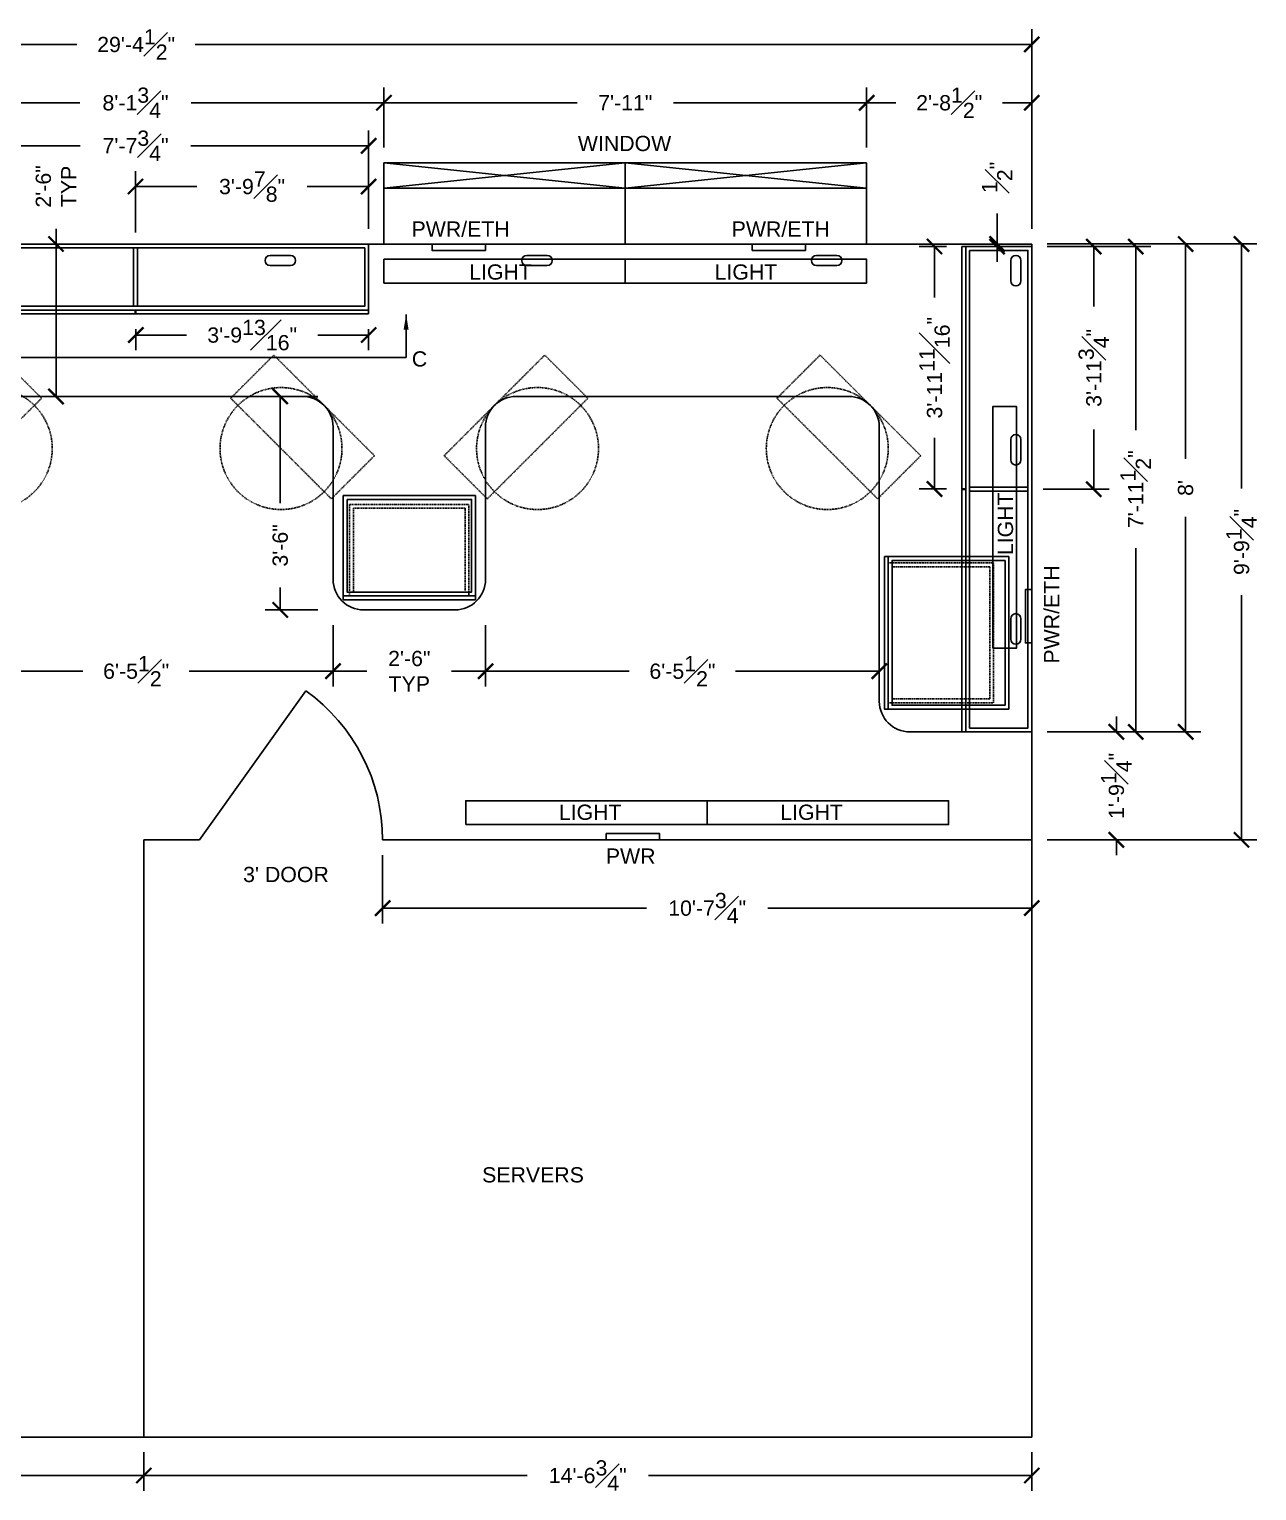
# Model space of a CAD drawing. Header units: inches. Extents: x -279 to 1033, y -836 to 289.
# Drawn here: x 670.6 to 912.2, y 1.3 to 288.9 of the extents above; entities that cross this region are included whole.
import ezdxf

# ---------------------------------------------------------------- set-up
doc = ezdxf.new("R2010")
doc.units = ezdxf.units.IN
doc.header["$LTSCALE"] = 0.5
doc.header["$MEASUREMENT"] = 0
doc.header["$PDMODE"] = 34
doc.linetypes.add('HIDDEN', pattern=[0.375, 0.25, -0.125])
doc.layers.get('0').update_dxf_attribs({"color": 1})
for name, color, linetype in [('Book Shelv', 111, 'Continuous'), ('Cabinets', 40, 'Continuous'), ('Cabinets_Hid', 160, 'HIDDEN'), ('Dim', 33, 'Continuous'), ('Hid', 3, 'HIDDEN'), ('Main', 9, 'Continuous'), ('Text', 30, 'Continuous')]:
    doc.layers.add(name, color=color, linetype=linetype)
doc.styles.add('Arial', font='ARIAL.TTF')
doc.styles.get("Standard").update_dxf_attribs({"font": 'simplex.shx'})
doc.dimstyles.get("Standard").update_dxf_attribs({"dimtxt": 0.18, "dimasz": 0.18, "dimexe": 0.0625, "dimexo": 0.0625, "dimgap": 0.09, "dimtad": 0, "dimtih": 1, "dimtoh": 1, "dimdec": 4, "dimzin": 0, "dimdsep": 46, "dimtxsty": 'Standard', "dimcen": 0.09, "dimclrt": 92, "dimadec": 0, "dimazin": 0, "dimtfac": 1, "dimtdec": 4, "dimtofl": 0, "dimtmove": 0, "dimatfit": 3, "dimfxl": 0, "dimtolj": 1, "dimtzin": 0, "dimarcsym": 0})

# ---------------------------------------------------------------- blocks, each defined once
blk = doc.blocks.new('_ArchTick')
at = {"color": 0, "linetype": 'ByBlock', "const_width": 0.15}
blk.add_lwpolyline([(-0.5, -0.5), (0.5, 0.5)], dxfattribs=at)
blk = doc.blocks.new('*D1')
at = {"layer": 'Defpoints', "color": 0}
for p in [(867.94, 285.87), (515.44, 246.61), (867.94, 246.61)]:
    blk.add_point(p, dxfattribs=at)
at = {"layer": 'Dim', "color": 0, "lineweight": -2}
for p, q in [((515.44, 249.61), (515.44, 288.87)), ((867.94, 249.61), (867.94, 288.87)), ((515.44, 285.87), (680.04, 285.87)), ((867.94, 285.87), (703.33, 285.87))]:
    blk.add_line(p, q, dxfattribs=at)
at = {"layer": 'Dim', "color": 0, "lineweight": -2, "xscale": 3, "yscale": 3, "zscale": 3, "rotation": 180}
blk.add_blockref('_ArchTick', (515.44, 285.87), dxfattribs=at)
at = {"layer": 'Dim', "color": 0, "lineweight": -2, "xscale": 3, "yscale": 3, "zscale": 3}
blk.add_blockref('_ArchTick', (867.94, 285.87), dxfattribs=at)
at = {"layer": 'Dim', "color": 92, "insert": (691.69, 285.87), "char_height": 3, "attachment_point": 5, "style": 'Arial'}
blk.add_mtext('\\A1;29\'-4{\\H1.000000x;\\S1#2;}"', dxfattribs=at)
blk = doc.blocks.new('*D3')
at = {"layer": 'Defpoints', "color": 0}
for p in [(867.94, 246.61), (867.94, 129.36), (909.21, 129.36)]:
    blk.add_point(p, dxfattribs=at)
at = {"layer": 'Dim', "color": 0, "lineweight": -2}
for p, q in [((870.94, 246.61), (912.21, 246.61)), ((909.21, 246.61), (909.21, 198.48)), ((909.21, 129.36), (909.21, 177.48)), ((870.94, 129.36), (912.21, 129.36))]:
    blk.add_line(p, q, dxfattribs=at)
at = {"layer": 'Dim', "color": 0, "lineweight": -2, "xscale": 3, "yscale": 3, "zscale": 3}
for p, rotation in [((909.21, 246.61), 90), ((909.21, 129.36), 270)]:
    blk.add_blockref('_ArchTick', p, dxfattribs=dict(at, rotation=rotation))
at = {"layer": 'Dim', "color": 92, "insert": (909.21, 187.98), "char_height": 3, "attachment_point": 5, "rotation": 90, "style": 'Arial'}
blk.add_mtext('\\A1;9\'-9{\\H1.000000x;\\S1#4;}"', dxfattribs=at)
blk = doc.blocks.new('*D4')
at = {"layer": 'Defpoints', "color": 0}
for p in [(515.44, 11.86), (693.19, 11.86), (515.44, 4.28)]:
    blk.add_point(p, dxfattribs=at)
at = {"layer": 'Dim', "color": 0, "lineweight": -2}
for p, q in [((515.44, 8.86), (515.44, 1.28)), ((693.19, 8.86), (693.19, 1.28)), ((515.44, 4.28), (592.36, 4.28)), ((693.19, 4.28), (616.26, 4.28))]:
    blk.add_line(p, q, dxfattribs=at)
at = {"layer": 'Dim', "color": 0, "lineweight": -2, "xscale": 3, "yscale": 3, "zscale": 3, "rotation": 180}
blk.add_blockref('_ArchTick', (515.44, 4.28), dxfattribs=at)
at = {"layer": 'Dim', "color": 0, "lineweight": -2, "xscale": 3, "yscale": 3, "zscale": 3}
blk.add_blockref('_ArchTick', (693.19, 4.28), dxfattribs=at)
at = {"layer": 'Dim', "color": 92, "insert": (604.31, 4.28), "char_height": 3, "attachment_point": 5, "style": 'Arial'}
blk.add_mtext('\\A1;14\'-9{\\H1.000000x;\\S3#4;}"', dxfattribs=at)
blk = doc.blocks.new('*D7')
at = {"layer": 'Defpoints', "color": 0}
for p in [(740.19, 129.36), (867.94, 129.36), (740.19, 115.93)]:
    blk.add_point(p, dxfattribs=at)
at = {"layer": 'Dim', "color": 0, "lineweight": -2}
for p, q in [((740.19, 126.36), (740.19, 112.93)), ((867.94, 126.36), (867.94, 112.93)), ((740.19, 115.93), (792.11, 115.93)), ((867.94, 115.93), (816.01, 115.93))]:
    blk.add_line(p, q, dxfattribs=at)
at = {"layer": 'Dim', "color": 0, "lineweight": -2, "xscale": 3, "yscale": 3, "zscale": 3, "rotation": 180}
blk.add_blockref('_ArchTick', (740.19, 115.93), dxfattribs=at)
at = {"layer": 'Dim', "color": 0, "lineweight": -2, "xscale": 3, "yscale": 3, "zscale": 3}
blk.add_blockref('_ArchTick', (867.94, 115.93), dxfattribs=at)
at = {"layer": 'Dim', "color": 92, "insert": (804.06, 115.93), "char_height": 3, "attachment_point": 5, "style": 'Arial'}
blk.add_mtext('\\A1;10\'-7{\\H1.000000x;\\S3#4;}"', dxfattribs=at)
blk = doc.blocks.new('*D8')
at = {"layer": 'Defpoints', "color": 0}
for p in [(693.19, 11.86), (867.94, 11.86), (693.19, 4.28)]:
    blk.add_point(p, dxfattribs=at)
at = {"layer": 'Dim', "color": 0, "lineweight": -2}
for p, q in [((693.19, 8.86), (693.19, 1.28)), ((867.94, 8.86), (867.94, 1.28)), ((693.19, 4.28), (768.61, 4.28)), ((867.94, 4.28), (792.51, 4.28))]:
    blk.add_line(p, q, dxfattribs=at)
at = {"layer": 'Dim', "color": 0, "lineweight": -2, "xscale": 3, "yscale": 3, "zscale": 3, "rotation": 180}
blk.add_blockref('_ArchTick', (693.19, 4.28), dxfattribs=at)
at = {"layer": 'Dim', "color": 0, "lineweight": -2, "xscale": 3, "yscale": 3, "zscale": 3}
blk.add_blockref('_ArchTick', (867.94, 4.28), dxfattribs=at)
at = {"layer": 'Dim', "color": 92, "insert": (780.56, 4.28), "char_height": 3, "attachment_point": 5, "style": 'Arial'}
blk.add_mtext('\\A1;14\'-6{\\H1.000000x;\\S3#4;}"', dxfattribs=at)
blk = doc.blocks.new('*D11')
at = {"layer": 'Defpoints', "color": 0}
for p in [(740.44, 274.4), (642.69, 262.61), (740.44, 262.61)]:
    blk.add_point(p, dxfattribs=at)
at = {"layer": 'Dim', "color": 0, "lineweight": -2}
for p, q in [((642.69, 265.61), (642.69, 277.4)), ((740.44, 265.61), (740.44, 277.4)), ((642.69, 274.4), (680.63, 274.4)), ((740.44, 274.4), (702.49, 274.4))]:
    blk.add_line(p, q, dxfattribs=at)
at = {"layer": 'Dim', "color": 0, "lineweight": -2, "xscale": 3, "yscale": 3, "zscale": 3, "rotation": 180}
blk.add_blockref('_ArchTick', (642.69, 274.4), dxfattribs=at)
at = {"layer": 'Dim', "color": 0, "lineweight": -2, "xscale": 3, "yscale": 3, "zscale": 3}
blk.add_blockref('_ArchTick', (740.44, 274.4), dxfattribs=at)
at = {"layer": 'Dim', "color": 92, "insert": (691.56, 274.4), "char_height": 3, "attachment_point": 5, "style": 'Arial'}
blk.add_mtext('\\A1;8\'-1{\\H1.000000x;\\S3#4;}"', dxfattribs=at)
blk = doc.blocks.new('*D12')
at = {"layer": 'Defpoints', "color": 0}
for p in [(835.44, 274.4), (740.44, 262.61), (835.44, 262.61)]:
    blk.add_point(p, dxfattribs=at)
at = {"layer": 'Dim', "color": 0, "lineweight": -2}
for p, q in [((740.44, 265.61), (740.44, 277.4)), ((835.44, 265.61), (835.44, 277.4)), ((740.44, 274.4), (778.48, 274.4)), ((835.44, 274.4), (797.4, 274.4))]:
    blk.add_line(p, q, dxfattribs=at)
at = {"layer": 'Dim', "color": 0, "lineweight": -2, "xscale": 3, "yscale": 3, "zscale": 3, "rotation": 180}
blk.add_blockref('_ArchTick', (740.44, 274.4), dxfattribs=at)
at = {"layer": 'Dim', "color": 0, "lineweight": -2, "xscale": 3, "yscale": 3, "zscale": 3}
blk.add_blockref('_ArchTick', (835.44, 274.4), dxfattribs=at)
at = {"layer": 'Dim', "color": 92, "insert": (787.94, 274.4), "char_height": 3, "attachment_point": 5, "style": 'Arial'}
blk.add_mtext('\\A1;7\'-11"', dxfattribs=at)
blk = doc.blocks.new('*D13')
at = {"layer": 'Defpoints', "color": 0}
for p in [(867.94, 274.4), (835.44, 262.61), (867.94, 246.61)]:
    blk.add_point(p, dxfattribs=at)
at = {"layer": 'Dim', "color": 0, "lineweight": -2}
for p, q in [((835.44, 265.61), (835.44, 277.4)), ((867.94, 249.61), (867.94, 277.4)), ((835.44, 274.4), (841.21, 274.4)), ((867.94, 274.4), (862.17, 274.4))]:
    blk.add_line(p, q, dxfattribs=at)
at = {"layer": 'Dim', "color": 0, "lineweight": -2, "xscale": 3, "yscale": 3, "zscale": 3, "rotation": 180}
blk.add_blockref('_ArchTick', (835.44, 274.4), dxfattribs=at)
at = {"layer": 'Dim', "color": 0, "lineweight": -2, "xscale": 3, "yscale": 3, "zscale": 3}
blk.add_blockref('_ArchTick', (867.94, 274.4), dxfattribs=at)
at = {"layer": 'Dim', "color": 92, "insert": (851.69, 274.4), "char_height": 3, "attachment_point": 5, "style": 'Arial'}
blk.add_mtext('\\A1;2\'-8{\\H1.000000x;\\S1#2;}"', dxfattribs=at)
blk = doc.blocks.new('*D16')
at = {"layer": 'Defpoints', "color": 0}
for p in [(760.44, 174.61), (837.94, 162.55), (837.94, 162.55)]:
    blk.add_point(p, dxfattribs=at)
at = {"layer": 'Dim', "color": 0, "lineweight": -2}
for p, q in [((760.44, 171.61), (760.44, 159.55)), ((760.44, 162.55), (788.72, 162.55)), ((837.94, 162.55), (809.65, 162.55))]:
    blk.add_line(p, q, dxfattribs=at)
at = {"layer": 'Dim', "color": 0, "lineweight": -2, "xscale": 3, "yscale": 3, "zscale": 3, "rotation": 180}
blk.add_blockref('_ArchTick', (760.44, 162.55), dxfattribs=at)
at = {"layer": 'Dim', "color": 0, "lineweight": -2, "xscale": 3, "yscale": 3, "zscale": 3}
blk.add_blockref('_ArchTick', (837.94, 162.55), dxfattribs=at)
at = {"layer": 'Dim', "color": 92, "insert": (799.19, 162.55), "char_height": 3, "attachment_point": 5, "style": 'Arial'}
blk.add_mtext('\\A1;6\'-5{\\H1.000000x;\\S1#2;}"', dxfattribs=at)
blk = doc.blocks.new('*D17')
at = {"layer": 'Defpoints', "color": 0}
for p in [(652.94, 174.61), (730.44, 174.61), (652.94, 162.55)]:
    blk.add_point(p, dxfattribs=at)
at = {"layer": 'Dim', "color": 0, "lineweight": -2}
for p, q in [((652.94, 171.61), (652.94, 159.55)), ((730.44, 171.61), (730.44, 159.55)), ((652.94, 162.55), (681.22, 162.55)), ((730.44, 162.55), (702.15, 162.55))]:
    blk.add_line(p, q, dxfattribs=at)
at = {"layer": 'Dim', "color": 0, "lineweight": -2, "xscale": 3, "yscale": 3, "zscale": 3, "rotation": 180}
blk.add_blockref('_ArchTick', (652.94, 162.55), dxfattribs=at)
at = {"layer": 'Dim', "color": 0, "lineweight": -2, "xscale": 3, "yscale": 3, "zscale": 3}
blk.add_blockref('_ArchTick', (730.44, 162.55), dxfattribs=at)
at = {"layer": 'Dim', "color": 92, "insert": (691.69, 162.55), "char_height": 3, "attachment_point": 5, "style": 'Arial'}
blk.add_mtext('\\A1;6\'-5{\\H1.000000x;\\S1#2;}"', dxfattribs=at)
blk = doc.blocks.new('*D18')
at = {"layer": 'Defpoints', "color": 0}
for p in [(730.44, 174.61), (760.44, 174.61), (760.44, 162.55)]:
    blk.add_point(p, dxfattribs=at)
at = {"layer": 'Dim', "color": 0, "lineweight": -2}
for p, q in [((730.44, 171.61), (730.44, 159.55)), ((760.44, 171.61), (760.44, 159.55)), ((730.44, 162.55), (737.1, 162.55)), ((760.44, 162.55), (753.77, 162.55))]:
    blk.add_line(p, q, dxfattribs=at)
at = {"layer": 'Dim', "color": 0, "lineweight": -2, "xscale": 3, "yscale": 3, "zscale": 3, "rotation": 180}
blk.add_blockref('_ArchTick', (730.44, 162.55), dxfattribs=at)
at = {"layer": 'Dim', "color": 0, "lineweight": -2, "xscale": 3, "yscale": 3, "zscale": 3}
blk.add_blockref('_ArchTick', (760.44, 162.55), dxfattribs=at)
at = {"layer": 'Dim', "color": 92, "insert": (745.44, 162.55), "char_height": 3, "attachment_point": 5, "style": 'Arial'}
blk.add_mtext('\\A1;2\'-6"\\PTYP', dxfattribs=at)
blk = doc.blocks.new('*D19')
at = {"layer": 'Defpoints', "color": 0}
for p in [(675.92, 246.61), (675.92, 216.61), (675.92, 216.61)]:
    blk.add_point(p, dxfattribs=at)
at = {"layer": 'Dim', "color": 0, "lineweight": -2}
for p, q in [((675.92, 246.61), (675.92, 249.61)), ((675.92, 216.61), (675.92, 246.61))]:
    blk.add_line(p, q, dxfattribs=at)
at = {"layer": 'Dim', "color": 0, "lineweight": -2, "xscale": 3, "yscale": 3, "zscale": 3}
for p, rotation in [((675.92, 246.61), 90), ((675.92, 216.61), 270)]:
    blk.add_blockref('_ArchTick', p, dxfattribs=dict(at, rotation=rotation))
at = {"layer": 'Dim', "color": 92, "insert": (675.92, 257.94), "char_height": 3, "attachment_point": 5, "rotation": 90, "style": 'Arial'}
blk.add_mtext('\\A1;2\'-6"\\PTYP', dxfattribs=at)
blk = doc.blocks.new('*D21')
at = {"layer": 'Defpoints', "color": 0}
for p in [(730.44, 216.61), (720.05, 174.61), (730.44, 174.61)]:
    blk.add_point(p, dxfattribs=at)
at = {"layer": 'Dim', "color": 0, "lineweight": -2}
for p, q in [((727.44, 216.61), (717.05, 216.61)), ((720.05, 216.61), (720.05, 195.61)), ((720.05, 174.61), (720.05, 178.99)), ((727.44, 174.61), (717.05, 174.61))]:
    blk.add_line(p, q, dxfattribs=at)
at = {"layer": 'Dim', "color": 0, "lineweight": -2, "xscale": 3, "yscale": 3, "zscale": 3}
for p, rotation in [((720.05, 216.61), 90), ((720.05, 174.61), 270)]:
    blk.add_blockref('_ArchTick', p, dxfattribs=dict(at, rotation=rotation))
at = {"layer": 'Dim', "color": 92, "insert": (720.05, 187.3), "char_height": 3, "attachment_point": 5, "rotation": 90, "style": 'Arial'}
blk.add_mtext('\\A1;3\'-6"', dxfattribs=at)
blk = doc.blocks.new('*D22')
at = {"layer": 'Defpoints', "color": 0}
for p in [(867.94, 246.61), (867.94, 150.61), (898.21, 150.61)]:
    blk.add_point(p, dxfattribs=at)
at = {"layer": 'Dim', "color": 0, "lineweight": -2}
for p, q in [((870.94, 246.61), (901.21, 246.61)), ((898.21, 246.61), (898.21, 204.31)), ((898.21, 150.61), (898.21, 192.9)), ((870.94, 150.61), (901.21, 150.61))]:
    blk.add_line(p, q, dxfattribs=at)
at = {"layer": 'Dim', "color": 0, "lineweight": -2, "xscale": 3, "yscale": 3, "zscale": 3}
for p, rotation in [((898.21, 246.61), 90), ((898.21, 150.61), 270)]:
    blk.add_blockref('_ArchTick', p, dxfattribs=dict(at, rotation=rotation))
at = {"layer": 'Dim', "color": 92, "insert": (898.21, 198.61), "char_height": 3, "attachment_point": 5, "rotation": 90, "style": 'Arial'}
blk.add_mtext("\\A1;8'", dxfattribs=at)
blk = doc.blocks.new('*D31')
at = {"layer": 'Defpoints', "color": 0}
for p in [(867.94, 150.61), (884.58, 150.61), (867.94, 129.36)]:
    blk.add_point(p, dxfattribs=at)
at = {"layer": 'Dim', "color": 0, "lineweight": -2}
for p, q in [((884.58, 150.61), (884.58, 153.61)), ((870.94, 150.61), (887.58, 150.61)), ((870.94, 129.36), (887.58, 129.36)), ((884.58, 129.36), (884.58, 126.36))]:
    blk.add_line(p, q, dxfattribs=at)
at = {"layer": 'Dim', "color": 0, "lineweight": -2, "xscale": 3, "yscale": 3, "zscale": 3}
for p, rotation in [((884.58, 150.61), 270), ((884.58, 129.36), 90)]:
    blk.add_blockref('_ArchTick', p, dxfattribs=dict(at, rotation=rotation))
at = {"layer": 'Dim', "color": 92, "insert": (884.58, 139.98), "char_height": 3, "attachment_point": 5, "rotation": 90, "style": 'Arial'}
blk.add_mtext('\\A1;1\'-9{\\H1.000000x;\\S1#4;}"', dxfattribs=at)
blk = doc.blocks.new('A$C21181C39')
at = {"color": 3}
for points in [[(323.5, -61.5), (324.25, -61.5), (324.25, -91.5), (323.5, -91.5)], [(243, -70), (217, -70), (217, -69.25), (243, -69.25)]]:
    blk.add_lwpolyline(points, close=True, dxfattribs=at)
at = {"layer": 'Cabinets'}
for points in [[(217, -49.5), (217, -69.25), (243, -69.25), (243, -49.5)], [(217.75, -50.25), (217.75, -68.5), (242.25, -68.5), (242.25, -50.25)], [(348, -61.5), (324.25, -61.5), (324.25, -91.5), (348, -91.5)], [(347.25, -62.25), (325, -62.25), (325, -90.75), (347.25, -90.75)]]:
    blk.add_lwpolyline(points, close=True, dxfattribs=at)
at = {"layer": 'Cabinets_Hid'}
for points in [[(218.25, -51.25), (218.25, -69.25), (241.75, -69.25), (241.75, -51.25)], [(219, -52), (219, -68.5), (241, -68.5), (241, -52)], [(345, -62.75), (324.25, -62.75), (324.25, -90.25), (345, -90.25)], [(344.25, -63.5), (325, -63.5), (325, -89.5), (344.25, -89.5)]]:
    blk.add_lwpolyline(points, close=True, dxfattribs=at)
at = {"layer": 'Hid'}
for p, q in [((149.15685, -21.85786), (157.64214, -30.34315)), ((203.34315, -21.85786), (194.85786, -30.34315)), ((223.14214, -41.65685), (203.34315, -21.85786)), ((236.85786, -41.65685), (256.65685, -21.85786)), ((256.65685, -21.85786), (265.14214, -30.34315)), ((310.84315, -21.85786), (302.35786, -30.34315)), ((330.64214, -41.65685), (310.84315, -21.85786)), ((137.84315, -50.14214), (157.64214, -30.34315)), ((214.65685, -50.14214), (194.85786, -30.34315)), ((245.34315, -50.14214), (265.14214, -30.34315)), ((322.15685, -50.14214), (302.35786, -30.34315)), ((223.14214, -41.65685), (214.65685, -50.14214)), ((236.85786, -41.65685), (245.34315, -50.14214)), ((330.64214, -41.65685), (322.15685, -50.14214))]:
    blk.add_line(p, q, dxfattribs=at)
for centre in [(147.74264, -40.24264), (204.75736, -40.24264), (255.24264, -40.24264), (312.25736, -40.24264)]:
    blk.add_circle(centre, 12, dxfattribs=at)
at = {"layer": 'Main'}
for p in [(0, 0), (352.5, -96)]:
    blk.add_line(p, (352.5, 0), dxfattribs=at)
blk.add_lwpolyline([(352.5, -96), (328.5, -96, -0.414213562), (322.5, -90), (322.5, -36, 0.414213562), (316.5, -30), (251, -30, 0.414213562), (245, -36), (245, -66, -0.414213562), (239, -72), (221, -72, -0.414213562), (215, -66), (215, -36, 0.414213562), (209, -30), (143.5, -30, 0.414213562), (137.5, -36), (137.5, -66, -0.414213562), (131.5, -72), (113.5, -72, -0.414213562), (107.5, -66), (107.5, -36, 0.414213562), (101.5, -30), (36, -30)], format="xyb", dxfattribs=at)
blk = doc.blocks.new('*D140')
at = {"layer": 'Defpoints', "color": 0}
for p in [(352.5, -0.5), (351.75, -48.25), (364.71, -48.25)]:
    blk.add_point(p, dxfattribs=at)
at = {"layer": 'Dim', "color": 0, "lineweight": -2}
for p, q in [((355.5, -0.5), (367.71, -0.5)), ((364.71, -0.5), (364.71, -12.28)), ((364.71, -48.25), (364.71, -36.47)), ((354.75, -48.25), (367.71, -48.25))]:
    blk.add_line(p, q, dxfattribs=at)
at = {"layer": 'Dim', "color": 0, "lineweight": -2, "xscale": 3, "yscale": 3, "zscale": 3}
for p, rotation in [((364.71, -0.5), 90), ((364.71, -48.25), 270)]:
    blk.add_blockref('_ArchTick', p, dxfattribs=dict(at, rotation=rotation))
at = {"layer": 'Dim', "color": 92, "insert": (364.71, -24.37), "char_height": 3, "attachment_point": 5, "rotation": 90, "style": 'Arial'}
blk.add_mtext('\\A1;3\'-11{\\H1.000000x;\\S3#4;}"', dxfattribs=at)
blk = doc.blocks.new('*D144')
at = {"layer": 'Defpoints', "color": 0}
for p in [(222, 19.33), (130.25, 0), (222, 0)]:
    blk.add_point(p, dxfattribs=at)
at = {"layer": 'Dim', "color": 0, "lineweight": -2}
for p, q in [((130.25, 3), (130.25, 22.33)), ((222, 3), (222, 22.33)), ((130.25, 19.33), (165.21, 19.33)), ((222, 19.33), (187.04, 19.33))]:
    blk.add_line(p, q, dxfattribs=at)
at = {"layer": 'Dim', "color": 0, "lineweight": -2, "xscale": 3, "yscale": 3, "zscale": 3, "rotation": 180}
blk.add_blockref('_ArchTick', (130.25, 19.33), dxfattribs=at)
at = {"layer": 'Dim', "color": 0, "lineweight": -2, "xscale": 3, "yscale": 3, "zscale": 3}
blk.add_blockref('_ArchTick', (222, 19.33), dxfattribs=at)
at = {"layer": 'Dim', "color": 92, "insert": (176.13, 19.33), "char_height": 3, "attachment_point": 5, "style": 'Arial'}
blk.add_mtext('\\A1;7\'-7{\\H1.000000x;\\S3#4;}"', dxfattribs=at)
blk = doc.blocks.new('*D146')
at = {"layer": 'Defpoints', "color": 0}
for p in [(338.75, -0.5), (333.36, -48.19), (338.75, -48.19)]:
    blk.add_point(p, dxfattribs=at)
at = {"layer": 'Dim', "color": 0, "lineweight": -2}
for p, q in [((335.75, -0.5), (330.36, -0.5)), ((333.36, -0.5), (333.36, -10.55)), ((333.36, -48.19), (333.36, -38.14)), ((335.75, -48.19), (330.36, -48.19))]:
    blk.add_line(p, q, dxfattribs=at)
at = {"layer": 'Dim', "color": 0, "lineweight": -2, "xscale": 3, "yscale": 3, "zscale": 3}
for p, rotation in [((333.36, -0.5), 90), ((333.36, -48.19), 270)]:
    blk.add_blockref('_ArchTick', p, dxfattribs=dict(at, rotation=rotation))
at = {"layer": 'Dim', "color": 92, "insert": (333.36, -24.34), "char_height": 3, "attachment_point": 5, "rotation": 90, "style": 'Arial'}
blk.add_mtext('\\A1;3\'-11{\\H1.000000x;\\S11#16;}"', dxfattribs=at)
blk = doc.blocks.new('*D147')
at = {"layer": 'Defpoints', "color": 0}
for p in [(176.19, -13.75), (222, -13.75), (176.19, -17.91)]:
    blk.add_point(p, dxfattribs=at)
at = {"layer": 'Dim', "color": 0, "lineweight": -2}
for p, q in [((176.19, -16.75), (176.19, -20.91)), ((222, -16.75), (222, -20.91)), ((176.19, -17.91), (186.17, -17.91)), ((222, -17.91), (212.01, -17.91))]:
    blk.add_line(p, q, dxfattribs=at)
at = {"layer": 'Dim', "color": 0, "lineweight": -2, "xscale": 3, "yscale": 3, "zscale": 3, "rotation": 180}
blk.add_blockref('_ArchTick', (176.19, -17.91), dxfattribs=at)
at = {"layer": 'Dim', "color": 0, "lineweight": -2, "xscale": 3, "yscale": 3, "zscale": 3}
blk.add_blockref('_ArchTick', (222, -17.91), dxfattribs=at)
at = {"layer": 'Dim', "color": 92, "insert": (199.09, -17.91), "char_height": 3, "attachment_point": 5, "style": 'Arial'}
blk.add_mtext('\\A1;3\'-9{\\H1.000000x;\\S13#16;}"', dxfattribs=at)
blk = doc.blocks.new('*D141')
at = {"layer": 'Defpoints', "color": 0}
for p in [(352.5, -0.5), (352.5, -96), (372.95, -96)]:
    blk.add_point(p, dxfattribs=at)
at = {"layer": 'Dim', "color": 0, "lineweight": -2}
for p, q in [((355.5, -0.5), (375.95, -0.5)), ((372.95, -0.5), (372.95, -36.64)), ((372.95, -96), (372.95, -59.86)), ((355.5, -96), (375.95, -96))]:
    blk.add_line(p, q, dxfattribs=at)
at = {"layer": 'Dim', "color": 0, "lineweight": -2, "xscale": 3, "yscale": 3, "zscale": 3}
for p, rotation in [((372.95, -0.5), 90), ((372.95, -96), 270)]:
    blk.add_blockref('_ArchTick', p, dxfattribs=dict(at, rotation=rotation))
at = {"layer": 'Dim', "color": 92, "insert": (372.95, -48.25), "char_height": 3, "attachment_point": 5, "rotation": 90, "style": 'Arial'}
blk.add_mtext('\\A1;7\'-11{\\H1.000000x;\\S1#2;}"', dxfattribs=at)
blk = doc.blocks.new('*D142')
at = {"layer": 'Defpoints', "color": 0}
for p in [(222, 11.31), (222, 0), (176.12, -0.75)]:
    blk.add_point(p, dxfattribs=at)
at = {"layer": 'Dim', "color": 0, "lineweight": -2}
for p, q in [((176.12, 2.25), (176.12, 14.31)), ((222, 3), (222, 14.31)), ((176.12, 11.31), (188.2, 11.31)), ((222, 11.31), (209.93, 11.31))]:
    blk.add_line(p, q, dxfattribs=at)
at = {"layer": 'Dim', "color": 0, "lineweight": -2, "xscale": 3, "yscale": 3, "zscale": 3, "rotation": 180}
blk.add_blockref('_ArchTick', (176.12, 11.31), dxfattribs=at)
at = {"layer": 'Dim', "color": 0, "lineweight": -2, "xscale": 3, "yscale": 3, "zscale": 3}
blk.add_blockref('_ArchTick', (222, 11.31), dxfattribs=at)
at = {"layer": 'Dim', "color": 92, "insert": (199.06, 11.31), "char_height": 3, "attachment_point": 5, "style": 'Arial'}
blk.add_mtext('\\A1;3\'-9{\\H1.000000x;\\S7#8;}"', dxfattribs=at)
blk = doc.blocks.new('*D143')
at = {"layer": 'Defpoints', "color": 0}
for p in [(345.69, 0), (345.69, 0), (345.69, -0.5)]:
    blk.add_point(p, dxfattribs=at)
at = {"layer": 'Dim', "color": 0, "lineweight": -2}
for p, q in [((345.69, 0), (345.69, 6)), ((345.69, -0.5), (345.69, -3.5))]:
    blk.add_line(p, q, dxfattribs=at)
at = {"layer": 'Dim', "color": 0, "lineweight": -2, "xscale": 3, "yscale": 3, "zscale": 3}
for p, rotation in [((345.69, 0), 270), ((345.69, -0.5), 90)]:
    blk.add_blockref('_ArchTick', p, dxfattribs=dict(at, rotation=rotation))
at = {"layer": 'Dim', "color": 92, "insert": (345.69, 13.11), "char_height": 3, "attachment_point": 5, "rotation": 90, "style": 'Arial'}
blk.add_mtext('\\A1;{\\H1.000000x;\\S1#2;}"', dxfattribs=at)
blk = doc.blocks.new('A$C0A0263A5')
for p, q in [((-2, 1), (2, 1)), ((-2, -1), (2, -1))]:
    blk.add_line(p, q)
for centre, start, end in [((-2, 0), 90, 270), ((2, 0), 270, 90)]:
    blk.add_arc(centre, 1, start, end)
blk = doc.blocks.new('A$C13043ECE')
for p in [(202.75736, 76.24264), (253.24264, 76.24264), (310.25736, 76.24264)]:
    blk.add_blockref('A$C0A0263A5', p)
at = {"xscale": -1, "rotation": 270}
for p in [(347.5, 74.24264), (347.5, 39), (347.5, 3.75736)]:
    blk.add_blockref('A$C0A0263A5', p, dxfattribs=at)
blk = doc.blocks.new('A$C1B980FA5')
at = {"layer": 'Book Shelv'}
for points in [[(130.25, -13), (130.25, 0), (222, 0), (222, -13)], [(131, -12.25), (131, -0.75), (221.25, -0.75), (221.25, -12.25)], [(338.75, -0.5), (338.75, -48.1875), (339.5, -48.1875), (339.5, -0.5)], [(339.5, -0.5), (352.5, -0.5), (352.5, -96), (339.5, -96)], [(340.25, -1.25), (351.75, -1.25), (351.75, -95.25), (340.25, -95.25)], [(130.25, -13.75), (176.0625, -13.75), (176.0625, -13), (130.25, -13)], [(222, -13.75), (176.1875, -13.75), (176.1875, -13), (222, -13)], [(338.75, -96), (338.75, -48.3125), (339.5, -48.3125), (339.5, -96)], [(340.25, -48.625), (351.75, -48.625), (351.75, -47.875), (340.25, -47.875)]]:
    blk.add_lwpolyline(points, close=True, dxfattribs=at)
blk.add_lwpolyline([(176.5, -12.25), (176.5, -0.75), (175.75, -0.75), (175.75, -12.25), (176.5, -12.25)], dxfattribs=at)
at = {"layer": 'Dim'}
for base, p1, p2, picture, middle in [((222, 19.33018), (130.25, 0), (222, 0), '*D144', (176.125, 19.33018)), ((222, 11.30929), (176.125, -0.75), (222, 0), '*D142', (199.0625, 11.30929)), ((176.1875, -17.91261), (222, -13.75), (176.1875, -13.75), '*D147', (199.09375, -17.91261))]:
    dim = blk.add_linear_dim(base=base, p1=p1, p2=p2, dimstyle='Standard', override={"dimscale": 48, "dimtxt": 0.0625, "dimasz": 0.0625, "dimtih": 0, "dimtoh": 0, "dimlunit": 4, "dimtxsty": 'Arial', "dimblk": 'ArchTick', "dimazin": 1, "dimfrac": 1}, dxfattribs=at)
    dim.commit()
    dim.dimension.update_dxf_attribs({"geometry": picture, "text_midpoint": middle})
for base, p1, p2, picture, middle in [((345.69056, 0), (345.69056, -0.5), (345.69056, 0), '*D143', (345.69056, 13.11195)), ((333.36266, -48.1875), (338.75, -0.5), (338.75, -48.1875), '*D146', (333.36266, -24.34375)), ((364.71144, -48.25), (352.5, -0.5), (351.75, -48.25), '*D140', (364.71144, -24.375)), ((372.95195, -96), (352.5, -0.5), (352.5, -96), '*D141', (372.95195, -48.25))]:
    dim = blk.add_linear_dim(base=base, p1=p1, p2=p2, angle=90, dimstyle='Standard', override={"dimscale": 48, "dimtxt": 0.0625, "dimasz": 0.0625, "dimtih": 0, "dimtoh": 0, "dimlunit": 4, "dimtxsty": 'Arial', "dimblk": 'ArchTick', "dimazin": 1, "dimfrac": 1}, dxfattribs=at)
    dim.commit()
    dim.dimension.update_dxf_attribs({"geometry": picture, "text_midpoint": middle})

msp = doc.modelspace()

# ---------------------------------------------------------------- linework, layer by layer
msp.add_line((744.81504, 224.24624), (642.19782, 224.24624))
at = {"layer": 'Main'}
for p, q in [((740.43646, 246.60515), (740.43646, 262.60515)), ((835.43646, 262.60515), (740.43646, 262.60515)), ((740.43646, 262.60515), (787.93646, 257.60515)), ((787.93646, 262.60515), (740.43646, 257.60515)), ((787.93646, 246.60515), (787.93646, 262.60515)), ((787.93646, 262.60515), (835.43646, 257.60515)), ((835.43646, 262.60515), (787.93646, 257.60515)), ((835.43646, 246.60515), (835.43646, 262.60515)), ((835.43646, 257.60515), (740.43646, 257.60515)), ((515.43646, 246.60515), (867.93646, 246.60515)), ((787.93646, 243.60515), (787.93646, 238.91539)), ((704.18646, 129.35515), (725.09229, 158.66294)), ((867.93646, 150.60515), (867.93646, 11.85515)), ((804.06146, 132.35515), (804.06146, 137.04492)), ((693.18646, 129.35515), (693.18646, 11.85515)), ((704.18646, 129.35515), (693.18646, 129.35515)), ((867.93646, 129.35515), (740.18646, 129.35515)), ((693.18646, 11.85515), (515.43646, 11.85515)), ((867.93646, 11.85515), (693.18646, 11.85515))]:
    msp.add_line(p, q, dxfattribs=at)
for points in [[(749.93646, 246.60515), (749.93646, 245.3572), (760.43646, 245.3572), (760.43646, 246.60515)], [(812.93646, 246.60515), (812.93646, 245.3572), (823.43646, 245.3572), (823.43646, 246.60515)], [(867.93646, 168.10515), (866.6885, 168.10515), (866.6885, 178.60515), (867.93646, 178.60515)], [(784.18646, 129.35515), (784.18646, 130.60311), (794.68646, 130.60311), (794.68646, 129.35515)]]:
    msp.add_lwpolyline(points, dxfattribs=at)
for points in [[(740.43646, 243.60515), (835.43646, 243.60515), (835.43646, 238.91539), (740.43646, 238.91539)], [(860.2467, 167.10515), (860.2467, 214.60515), (864.93646, 214.60515), (864.93646, 167.10515)], [(756.56146, 132.35515), (851.56146, 132.35515), (851.56146, 137.04492), (756.56146, 137.04492)]]:
    msp.add_lwpolyline(points, close=True, dxfattribs=at)
msp.add_arc((704.18646, 129.35515), 36, 0, 54.4989818, dxfattribs=at)

# ---------------------------------------------------------------- block references
for name in ['A$C1B980FA5', 'A$C21181C39']:
    msp.add_blockref(name, (515.43646, 246.60515))
msp.add_blockref('A$C13043ECE', (517.31146, 167.11251), dxfattribs=at)

# ---------------------------------------------------------------- texts
at = {"layer": 'Text', "style": 'Arial'}
for s, p in [('WINDOW', (778.60793, 264.89349)), ('PWR/ETH', (745.88118, 248.04753)), ('PWR/ETH', (808.88118, 248.04753)), ('LIGHT', (757.21295, 239.59935)), ('LIGHT', (805.51602, 239.59935)), ('C', (745.93733, 222.49449)), ('LIGHT', (774.85789, 133.29739)), ('LIGHT', (818.43695, 133.29739)), ('PWR', (784.11951, 124.66952)), ("3' DOOR", (712.73707, 121.05233)), ('SERVERS', (759.77002, 61.9489))]:
    msp.add_text(s, height=3, dxfattribs=at).set_placement(p)
for s, p in [('LIGHT', (864.25195, 185.37149)), ('PWR/ETH', (873.33759, 164.04987))]:
    msp.add_text(s, height=3, rotation=90, dxfattribs=at).set_placement(p)

# ---------------------------------------------------------------- dimensions: what is measured, and where the dimension line sits
at = {"layer": 'Dim'}
for base, p1, p2, picture, middle in [((867.93646, 285.87034), (515.43646, 246.60515), (867.93646, 246.60515), '*D1', (691.68646, 285.87034)), ((740.43646, 274.40328), (642.68646, 262.60515), (740.43646, 262.60515), '*D11', (691.56146, 274.40328)), ((835.43646, 274.40328), (740.43646, 262.60515), (835.43646, 262.60515), '*D12', (787.93646, 274.40328)), ((867.93646, 274.40328), (835.43646, 262.60515), (867.93646, 246.60515), '*D13', (851.68646, 274.40328)), ((652.93646, 162.55379), (730.43646, 174.60515), (652.93646, 174.60515), '*D17', (691.68646, 162.55379)), ((837.93646, 162.55379), (760.43646, 174.60515), (837.93646, 162.55379), '*D16', (799.18646, 162.55379)), ((740.18646, 115.92722), (867.93646, 129.35515), (740.18646, 129.35515), '*D7', (804.06146, 115.92722)), ((515.43646, 4.28054), (693.18646, 11.85515), (515.43646, 11.85515), '*D4', (604.31146, 4.28054)), ((693.18646, 4.28054), (867.93646, 11.85515), (693.18646, 11.85515), '*D8', (780.56146, 4.28054))]:
    dim = msp.add_linear_dim(base=base, p1=p1, p2=p2, dimstyle='Standard', override={"dimscale": 48, "dimtxt": 0.0625, "dimasz": 0.0625, "dimtih": 0, "dimtoh": 0, "dimlunit": 4, "dimtxsty": 'Arial', "dimblk": 'ArchTick', "dimazin": 1, "dimfrac": 1}, dxfattribs=at)
    dim.commit()
    dim.dimension.update_dxf_attribs({"geometry": picture, "text_midpoint": middle})
dim = msp.add_linear_dim(base=(675.91694, 216.60515), p1=(675.91694, 246.60515), p2=(675.91694, 216.60515), angle=90, text='<>\\PTYP', dimstyle='Standard', override={"dimscale": 48, "dimtxt": 0.0625, "dimasz": 0.0625, "dimtih": 0, "dimtoh": 0, "dimlunit": 4, "dimtxsty": 'Arial', "dimblk": 'ArchTick', "dimazin": 1, "dimfrac": 1}, dxfattribs=at)
dim.commit()
dim.dimension.update_dxf_attribs({"geometry": '*D19', "text_midpoint": (675.91694, 257.93811), "dimtype": 160})
for base, p1, p2, picture, middle in [((909.21263, 129.35515), (867.93646, 246.60515), (867.93646, 129.35515), '*D3', (909.21263, 187.98015)), ((898.20542, 150.60515), (867.93646, 246.60515), (867.93646, 150.60515), '*D22', (898.20542, 198.60515)), ((884.58153, 150.60515), (867.93646, 129.35515), (867.93646, 150.60515), '*D31', (884.58153, 139.98015))]:
    dim = msp.add_linear_dim(base=base, p1=p1, p2=p2, angle=90, dimstyle='Standard', override={"dimscale": 48, "dimtxt": 0.0625, "dimasz": 0.0625, "dimtih": 0, "dimtoh": 0, "dimlunit": 4, "dimtxsty": 'Arial', "dimblk": 'ArchTick', "dimazin": 1, "dimfrac": 1}, dxfattribs=at)
    dim.commit()
    dim.dimension.update_dxf_attribs({"geometry": picture, "text_midpoint": middle})
dim = msp.add_linear_dim(base=(720.05106, 174.60515), p1=(730.43646, 216.60515), p2=(730.43646, 174.60515), angle=90, dimstyle='Standard', override={"dimscale": 48, "dimtxt": 0.0625, "dimasz": 0.0625, "dimtih": 0, "dimtoh": 0, "dimlunit": 4, "dimtxsty": 'Arial', "dimblk": 'ArchTick', "dimazin": 1, "dimfrac": 1}, dxfattribs=at)
dim.commit()
dim.dimension.update_dxf_attribs({"geometry": '*D21', "text_midpoint": (720.05106, 187.2988), "dimtype": 160})
dim = msp.add_linear_dim(base=(760.43646, 162.55379), p1=(730.43646, 174.60515), p2=(760.43646, 174.60515), text='<>\\PTYP', dimstyle='Standard', override={"dimscale": 48, "dimtxt": 0.0625, "dimasz": 0.0625, "dimtih": 0, "dimtoh": 0, "dimlunit": 4, "dimtxsty": 'Arial', "dimblk": 'ArchTick', "dimazin": 1, "dimfrac": 1}, dxfattribs=at)
dim.commit()
dim.dimension.update_dxf_attribs({"geometry": '*D18', "text_midpoint": (745.43646, 162.55379)})

# ---------------------------------------------------------------- leaders
msp.add_leader([(744.81504, 232.7458), (744.81504, 224.24624)], dimstyle='Standard', override={"dimscale": 48, "dimtxt": 0.0625, "dimasz": 0.0625, "dimgap": 0.09, "dimtad": 0, "dimtih": 0, "dimtoh": 0, "dimlunit": 4, "dimtxsty": 'Arial', "dimazin": 1, "dimfrac": 1})

doc.saveas('drawing.dxf')
